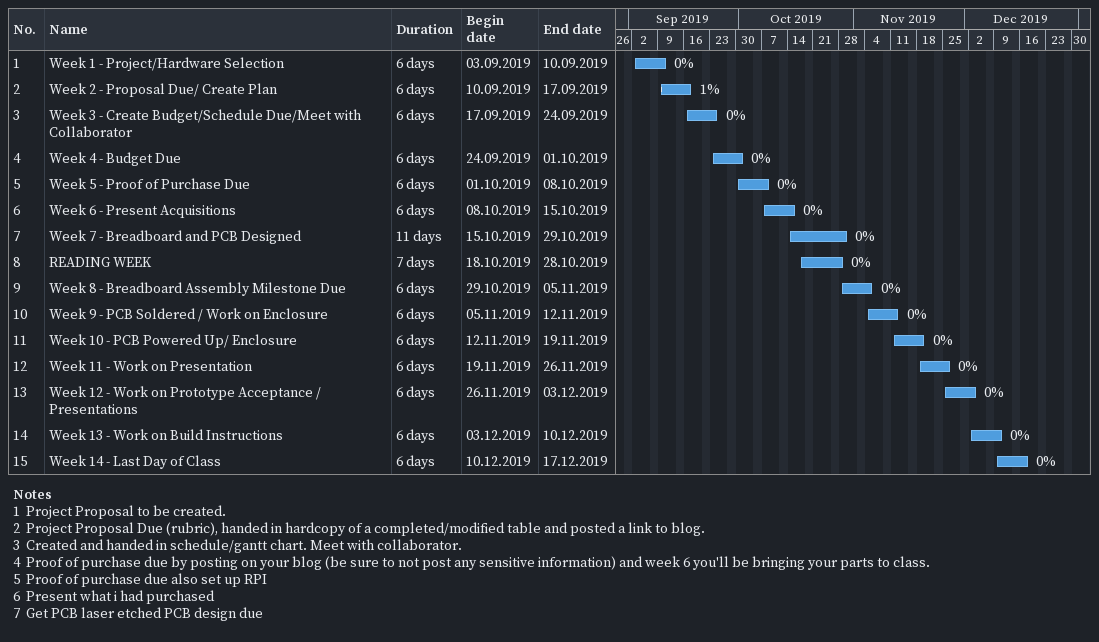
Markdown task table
| ID | Task | Duration | Start | Finish | % complete |
|---|---|---|---|---|---|
| 1 | Week 1 - Project/Hardware Selection | 6d | 2019-09-03 | 2019-09-10 | 0 |
| 2 | Week 2 - Proposal Due/ Create Plan | 6d | 2019-09-10 | 2019-09-17 | 1 |
| 3 | Week 3 - Create Budget/Schedule Due/Meet with Collaborator | 6d | 2019-09-17 | 2019-09-24 | 0 |
| 4 | Week 4 - Budget Due | 6d | 2019-09-24 | 2019-10-01 | 0 |
| 5 | Week 5 - Proof of Purchase Due | 6d | 2019-10-01 | 2019-10-08 | 0 |
| 6 | Week 6 - Present Acquisitions | 6d | 2019-10-08 | 2019-10-15 | 0 |
| 7 | Week 7 - Breadboard and PCB Designed | 11d | 2019-10-15 | 2019-10-29 | 0 |
| 8 | READING WEEK | 7d | 2019-10-18 | 2019-10-28 | 0 |
| 9 | Week 8 - Breadboard Assembly Milestone Due | 6d | 2019-10-29 | 2019-11-05 | 0 |
| 10 | Week 9 - PCB Soldered / Work on Enclosure | 6d | 2019-11-05 | 2019-11-12 | 0 |
| 11 | Week 10 - PCB Powered Up/ Enclosure | 6d | 2019-11-12 | 2019-11-19 | 0 |
| 12 | Week 11 - Work on Presentation | 6d | 2019-11-19 | 2019-11-26 | 0 |
| 13 | Week 12 - Work on Prototype Acceptance / Presentations | 6d | 2019-11-26 | 2019-12-03 | 0 |
| 14 | Week 13 - Work on Build Instructions | 6d | 2019-12-03 | 2019-12-10 | 0 |
| 15 | Week 14 - Last Day of Class | 6d | 2019-12-10 | 2019-12-17 | 0 |

Notes
- 1: Project Proposal to be created.
- 2: Project Proposal Due (rubric), handed in hardcopy of a completed/modified table and posted a link to blog.
- 3: Created and handed in schedule/gantt chart. Meet with collaborator.
- 4: Proof of purchase due by posting on your blog (be sure to not post any sensitive information) and week 6 you'll be bringing your parts to class.
- 5: Proof of purchase due also set up RPI
- 6: Present what i had purchased
- 7: Get PCB laser etched PCB design due
